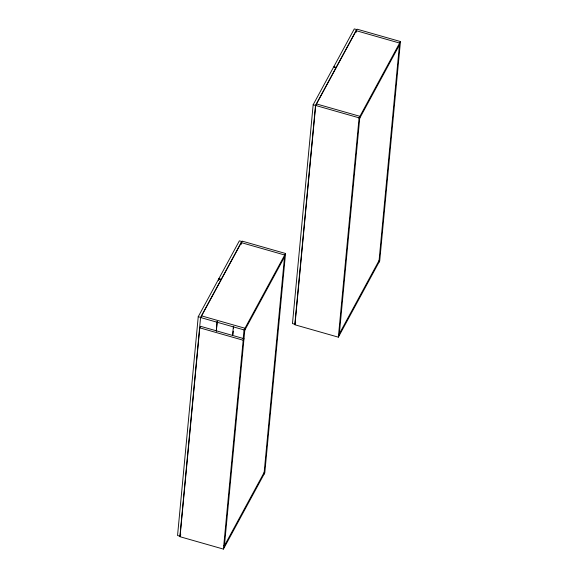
<?xml version="1.0" encoding="UTF-8"?>
<svg xmlns="http://www.w3.org/2000/svg" width="578" height="578" viewBox="0 0 578 578"><rect width="100%" height="100%" fill="white"/><g stroke="black" fill="none" stroke-linecap="round" stroke-linejoin="round"><path stroke-width="0.87" d="M179.917 536.182L200.595 317.38L221.114 279.55L218.744 278.878L198.232 316.708L177.547 535.51L179.917 536.182L180.769 534.607M223.426 549.1L243.172 340.218L244.003 338.694L200.609 326.324L199.786 327.849L180.04 536.731L223.426 549.1L264.796 472.804L285.532 253.482L242.139 241.113L201.599 315.884L201.419 317.763L244.812 330.132L284.528 256.885M218.686 280.46L218.86 278.668L239.371 240.831L241.741 241.51L241.568 243.302M216.28 330.667L217.126 321.7M216.309 331.353L217.241 321.484M232.566 335.218L233.411 326.23M241.134 244.516L241.315 242.637L284.701 255.006L263.973 474.328M232.927 334.77L233.259 331.18M233.519 328.492L233.685 326.7M243.172 338.889L244.024 329.908M224.257 547.576L244.985 328.246L285.532 253.482M294.838 324.251L315.516 105.449L336.035 67.619L333.665 66.94L313.153 104.77L292.468 323.572L294.838 324.251L295.69 322.676M315.689 105.471L294.961 324.8L338.347 337.169L379.717 260.866L400.453 41.544L357.06 29.175L315.689 105.471L359.083 117.84L400.453 41.544M316.397 105.203L316.52 103.946L359.906 116.315L339.178 335.637M356.062 32.498L356.236 30.699L399.622 43.068L378.893 262.398M356.489 31.371L356.662 29.572L354.292 28.9L333.781 66.73L336.143 67.402L356.662 29.572M338.347 337.169L359.083 117.84M241.741 241.51L221.222 279.34L218.86 278.668M399.449 44.954L359.733 118.194L358.945 117.97M264.153 472.45L224.43 545.697L223.643 545.466M339.351 333.759L379.067 260.512M313.153 104.77L315.516 105.449M201.599 315.884L244.985 328.246M198.232 316.708L200.595 317.38M199.786 327.849L243.172 340.218"/></g></svg>
